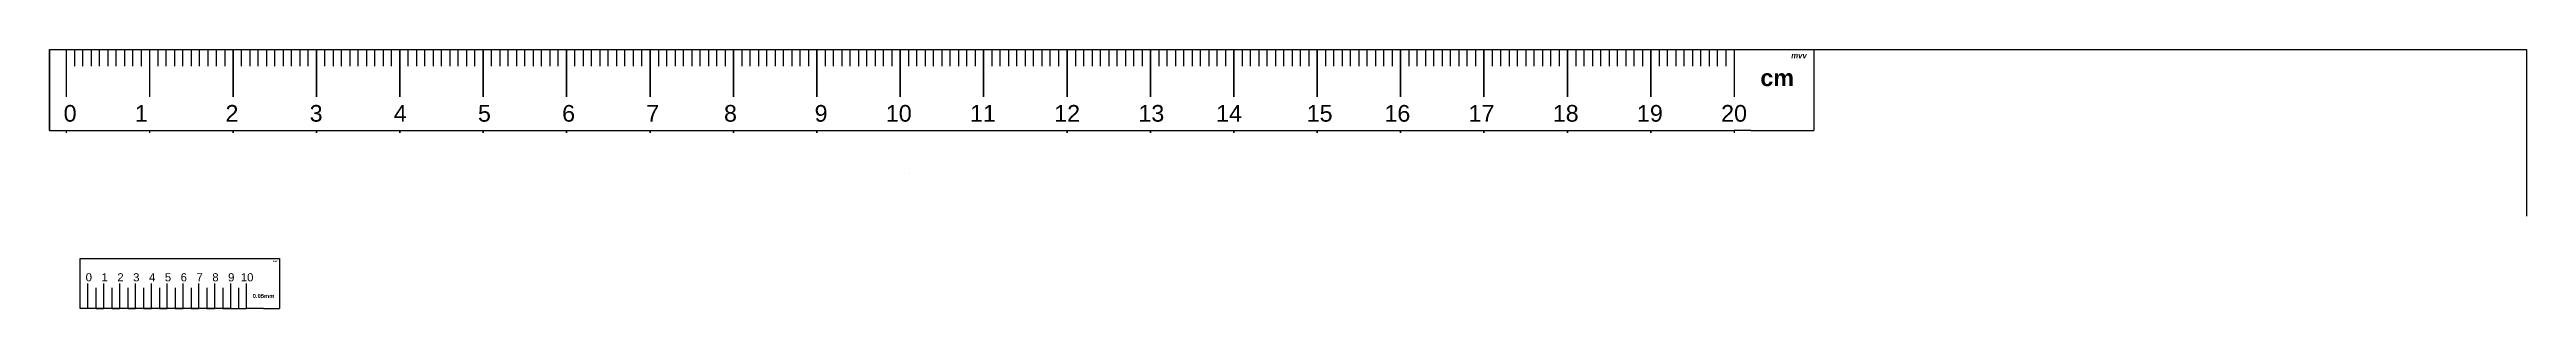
# Model space of a CAD drawing. Header units: inches. Extents: x 12.3 to 42, y 7.5 to 10.6.
import ezdxf

# ---------------------------------------------------------------- set-up
doc = ezdxf.new("R2010")
doc.units = ezdxf.units.IN
doc.header["$MEASUREMENT"] = 0
doc.layers.get('0').update_dxf_attribs({"color": 40})
doc.styles.get("Standard").update_dxf_attribs({"font": 'Arial.ttf'})

msp = doc.modelspace()

# ---------------------------------------------------------------- linework, layer by layer
for p, q in [((12.277, 9.648), (12.277, 10.618)), ((12.277, 10.618), (12.477, 10.618)), ((12.277, 10.618), (12.277, 9.909)), ((12.277, 10.618), (12.277, 9.648)), ((12.277, 10.618), (12.277, 10.218)), ((12.277, 10.618), (12.277, 10.052)), ((12.277, 10.618), (41.977, 10.618)), ((12.477, 10.618), (32.477, 10.618)), ((12.477, 10.618), (13.477, 10.618)), ((12.477, 10.618), (12.477, 10.052)), ((12.477, 10.618), (30.477, 10.618)), ((12.477, 10.618), (12.577, 10.618)), ((12.577, 10.618), (12.577, 10.418)), ((12.677, 10.418), (12.677, 10.618)), ((12.677, 10.618), (12.777, 10.618)), ((12.777, 10.618), (12.777, 10.418)), ((12.877, 10.418), (12.877, 10.618)), ((12.877, 10.618), (12.977, 10.618)), ((12.977, 10.618), (12.977, 10.418)), ((13.077, 10.418), (13.077, 10.618)), ((13.077, 10.618), (13.177, 10.618)), ((13.177, 10.618), (13.177, 10.418)), ((13.277, 10.418), (13.277, 10.618)), ((13.277, 10.618), (13.377, 10.618)), ((13.377, 10.618), (13.377, 10.418)), ((13.477, 10.618), (14.477, 10.618)), ((13.477, 10.618), (13.577, 10.618)), ((13.577, 10.618), (13.577, 10.418)), ((13.677, 10.418), (13.677, 10.618)), ((13.677, 10.618), (13.777, 10.618)), ((13.777, 10.618), (13.777, 10.418)), ((13.877, 10.418), (13.877, 10.618)), ((13.877, 10.618), (13.977, 10.618)), ((13.977, 10.618), (13.977, 10.418)), ((14.077, 10.418), (14.077, 10.618)), ((14.077, 10.618), (14.177, 10.618)), ((14.177, 10.618), (14.177, 10.418)), ((14.277, 10.418), (14.277, 10.618)), ((14.277, 10.618), (14.377, 10.618)), ((14.377, 10.618), (14.377, 10.418)), ((14.477, 10.618), (14.477, 10.052)), ((14.477, 10.618), (15.477, 10.618)), ((14.477, 10.618), (14.477, 10.418)), ((14.477, 10.052), (14.477, 10.618)), ((14.577, 10.418), (14.577, 10.618)), ((14.677, 10.618), (14.677, 10.418)), ((14.777, 10.418), (14.777, 10.618)), ((14.877, 10.618), (14.877, 10.418)), ((14.977, 10.418), (14.977, 10.618)), ((15.077, 10.618), (15.077, 10.418)), ((15.177, 10.418), (15.177, 10.618)), ((15.277, 10.618), (15.277, 10.418)), ((15.377, 10.418), (15.377, 10.618)), ((15.477, 10.618), (15.477, 10.052)), ((15.477, 10.618), (16.477, 10.618)), ((15.477, 10.618), (15.477, 10.418)), ((15.477, 10.052), (15.477, 10.618)), ((15.577, 10.418), (15.577, 10.618)), ((15.677, 10.618), (15.677, 10.418)), ((15.777, 10.418), (15.777, 10.618)), ((15.877, 10.618), (15.877, 10.418)), ((15.977, 10.418), (15.977, 10.618)), ((16.077, 10.618), (16.077, 10.418)), ((16.177, 10.418), (16.177, 10.618)), ((16.277, 10.618), (16.277, 10.418)), ((16.377, 10.418), (16.377, 10.618)), ((16.477, 10.618), (16.477, 10.052)), ((16.477, 10.618), (17.477, 10.618)), ((16.477, 10.618), (16.477, 10.418)), ((16.477, 10.052), (16.477, 10.618)), ((16.577, 10.418), (16.577, 10.618)), ((16.677, 10.618), (16.677, 10.418)), ((16.777, 10.418), (16.777, 10.618)), ((16.877, 10.618), (16.877, 10.418)), ((16.977, 10.418), (16.977, 10.618)), ((17.077, 10.618), (17.077, 10.418)), ((17.177, 10.418), (17.177, 10.618)), ((17.277, 10.618), (17.277, 10.418)), ((17.377, 10.418), (17.377, 10.618)), ((17.477, 10.618), (17.477, 10.052)), ((17.477, 10.618), (18.477, 10.618)), ((17.477, 10.618), (17.477, 10.418)), ((17.477, 10.052), (17.477, 10.618)), ((17.577, 10.418), (17.577, 10.618)), ((17.677, 10.618), (17.677, 10.418)), ((17.777, 10.418), (17.777, 10.618)), ((17.877, 10.618), (17.877, 10.418)), ((17.977, 10.418), (17.977, 10.618)), ((18.077, 10.618), (18.077, 10.418)), ((18.177, 10.418), (18.177, 10.618)), ((18.277, 10.618), (18.277, 10.418)), ((18.377, 10.418), (18.377, 10.618)), ((18.477, 10.618), (18.477, 10.052)), ((18.477, 10.618), (19.477, 10.618)), ((18.477, 10.618), (18.477, 10.418)), ((18.477, 10.052), (18.477, 10.618)), ((18.577, 10.418), (18.577, 10.618)), ((18.677, 10.618), (18.677, 10.418)), ((18.777, 10.418), (18.777, 10.618)), ((18.877, 10.618), (18.877, 10.418)), ((18.977, 10.418), (18.977, 10.618)), ((19.077, 10.618), (19.077, 10.418)), ((19.177, 10.418), (19.177, 10.618)), ((19.277, 10.618), (19.277, 10.418)), ((19.377, 10.418), (19.377, 10.618)), ((19.477, 10.618), (19.477, 10.052)), ((19.477, 10.618), (20.477, 10.618)), ((19.477, 10.418), (19.477, 10.618)), ((19.477, 10.052), (19.477, 10.618)), ((19.577, 10.618), (19.577, 10.418)), ((19.677, 10.418), (19.677, 10.618)), ((19.777, 10.618), (19.777, 10.418)), ((19.877, 10.418), (19.877, 10.618)), ((19.977, 10.618), (19.977, 10.418)), ((20.077, 10.418), (20.077, 10.618)), ((20.177, 10.618), (20.177, 10.418)), ((20.277, 10.418), (20.277, 10.618)), ((20.277, 10.618), (20.377, 10.618)), ((20.377, 10.618), (20.377, 10.418)), ((20.477, 10.618), (20.477, 10.052)), ((20.477, 10.618), (21.477, 10.618)), ((20.477, 10.418), (20.477, 10.618)), ((20.477, 10.052), (20.477, 10.618)), ((20.577, 10.618), (20.577, 10.418)), ((20.677, 10.418), (20.677, 10.618)), ((20.777, 10.618), (20.777, 10.418)), ((20.877, 10.418), (20.877, 10.618)), ((20.977, 10.618), (20.977, 10.418)), ((21.077, 10.418), (21.077, 10.618)), ((21.177, 10.618), (21.177, 10.418)), ((21.277, 10.418), (21.277, 10.618)), ((21.277, 10.618), (21.377, 10.618)), ((21.377, 10.618), (21.377, 10.418)), ((21.477, 10.618), (21.477, 10.052)), ((21.477, 10.618), (22.477, 10.618)), ((21.477, 10.418), (21.477, 10.618)), ((21.477, 10.052), (21.477, 10.618)), ((21.577, 10.618), (21.577, 10.418)), ((21.677, 10.418), (21.677, 10.618)), ((21.777, 10.618), (21.777, 10.418)), ((21.877, 10.418), (21.877, 10.618)), ((21.977, 10.618), (21.977, 10.418)), ((22.077, 10.418), (22.077, 10.618)), ((22.177, 10.618), (22.177, 10.418)), ((22.277, 10.418), (22.277, 10.618)), ((22.277, 10.618), (22.377, 10.618)), ((22.377, 10.618), (22.377, 10.418)), ((22.477, 10.618), (22.477, 10.052)), ((22.477, 10.052), (22.477, 10.618)), ((22.477, 10.618), (23.477, 10.618)), ((22.477, 10.418), (22.477, 10.618)), ((22.577, 10.618), (22.577, 10.418)), ((22.677, 10.418), (22.677, 10.618)), ((22.777, 10.618), (22.777, 10.418)), ((22.877, 10.418), (22.877, 10.618)), ((22.977, 10.618), (22.977, 10.418)), ((23.077, 10.418), (23.077, 10.618)), ((23.177, 10.618), (23.177, 10.418)), ((23.277, 10.418), (23.277, 10.618)), ((23.277, 10.618), (23.377, 10.618)), ((23.377, 10.618), (23.377, 10.418)), ((23.477, 10.618), (23.477, 10.052)), ((23.477, 10.052), (23.477, 10.618)), ((23.477, 10.618), (24.477, 10.618)), ((23.477, 10.418), (23.477, 10.618)), ((23.577, 10.618), (23.577, 10.418)), ((23.677, 10.418), (23.677, 10.618)), ((23.777, 10.618), (23.777, 10.418)), ((23.877, 10.418), (23.877, 10.618)), ((23.977, 10.618), (23.977, 10.418)), ((24.077, 10.418), (24.077, 10.618)), ((24.177, 10.618), (24.177, 10.418)), ((24.277, 10.418), (24.277, 10.618)), ((24.277, 10.618), (24.377, 10.618)), ((24.377, 10.618), (24.377, 10.418)), ((24.477, 10.618), (24.477, 10.052)), ((24.477, 10.618), (25.477, 10.618)), ((24.477, 10.418), (24.477, 10.618)), ((24.477, 10.052), (24.477, 10.618)), ((24.577, 10.618), (24.577, 10.418)), ((24.677, 10.418), (24.677, 10.618)), ((24.777, 10.618), (24.777, 10.418)), ((24.877, 10.418), (24.877, 10.618)), ((24.977, 10.618), (24.977, 10.418)), ((25.077, 10.418), (25.077, 10.618)), ((25.177, 10.618), (25.177, 10.418)), ((25.277, 10.418), (25.277, 10.618)), ((25.277, 10.618), (25.377, 10.618)), ((25.377, 10.618), (25.377, 10.418)), ((25.477, 10.618), (25.477, 10.052)), ((25.477, 10.618), (26.477, 10.618)), ((25.477, 10.418), (25.477, 10.618)), ((25.477, 10.052), (25.477, 10.618)), ((25.577, 10.618), (25.577, 10.418)), ((25.677, 10.418), (25.677, 10.618)), ((25.777, 10.618), (25.777, 10.418)), ((25.877, 10.418), (25.877, 10.618)), ((25.977, 10.618), (25.977, 10.418)), ((26.077, 10.418), (26.077, 10.618)), ((26.177, 10.618), (26.177, 10.418)), ((26.277, 10.418), (26.277, 10.618)), ((26.277, 10.618), (26.377, 10.618)), ((26.377, 10.618), (26.377, 10.418)), ((26.477, 10.618), (26.477, 10.052)), ((26.477, 10.618), (27.477, 10.618)), ((26.477, 10.418), (26.477, 10.618)), ((26.477, 10.052), (26.477, 10.618)), ((26.577, 10.618), (26.577, 10.418)), ((26.677, 10.418), (26.677, 10.618)), ((26.777, 10.618), (26.777, 10.418)), ((26.877, 10.418), (26.877, 10.618)), ((26.977, 10.618), (26.977, 10.418)), ((27.077, 10.418), (27.077, 10.618)), ((27.177, 10.618), (27.177, 10.418)), ((27.277, 10.418), (27.277, 10.618)), ((27.277, 10.618), (27.377, 10.618)), ((27.377, 10.618), (27.377, 10.418)), ((27.477, 10.618), (27.477, 10.052)), ((27.477, 10.618), (28.477, 10.618)), ((27.477, 10.418), (27.477, 10.618)), ((27.477, 10.052), (27.477, 10.618)), ((27.577, 10.618), (27.577, 10.418)), ((27.677, 10.418), (27.677, 10.618)), ((27.777, 10.618), (27.777, 10.418)), ((27.877, 10.418), (27.877, 10.618)), ((27.977, 10.618), (27.977, 10.418)), ((28.077, 10.418), (28.077, 10.618)), ((28.177, 10.618), (28.177, 10.418)), ((28.277, 10.418), (28.277, 10.618)), ((28.277, 10.618), (28.377, 10.618)), ((28.377, 10.618), (28.377, 10.418)), ((28.477, 10.618), (28.477, 10.052)), ((28.477, 10.618), (29.477, 10.618)), ((28.477, 10.418), (28.477, 10.618)), ((28.477, 10.052), (28.477, 10.618)), ((28.577, 10.618), (28.577, 10.418)), ((28.677, 10.418), (28.677, 10.618)), ((28.777, 10.618), (28.777, 10.418)), ((28.877, 10.418), (28.877, 10.618)), ((28.977, 10.618), (28.977, 10.418)), ((29.077, 10.418), (29.077, 10.618)), ((29.177, 10.618), (29.177, 10.418)), ((29.277, 10.418), (29.277, 10.618)), ((29.277, 10.618), (29.377, 10.618)), ((29.377, 10.618), (29.377, 10.418)), ((29.477, 10.618), (29.477, 10.052)), ((29.477, 10.618), (30.477, 10.618)), ((29.477, 10.418), (29.477, 10.618)), ((29.477, 10.052), (29.477, 10.618)), ((29.577, 10.618), (29.577, 10.418)), ((29.677, 10.418), (29.677, 10.618)), ((29.777, 10.618), (29.777, 10.418)), ((29.877, 10.418), (29.877, 10.618)), ((29.977, 10.618), (29.977, 10.418)), ((30.077, 10.418), (30.077, 10.618)), ((30.177, 10.618), (30.177, 10.418)), ((30.277, 10.418), (30.277, 10.618)), ((30.277, 10.618), (30.377, 10.618)), ((30.377, 10.618), (30.377, 10.418)), ((30.477, 10.618), (30.477, 10.052)), ((30.477, 10.618), (31.477, 10.618)), ((30.477, 10.418), (30.477, 10.618)), ((30.477, 10.052), (30.477, 10.618)), ((30.577, 10.618), (30.577, 10.418)), ((30.677, 10.418), (30.677, 10.618)), ((30.777, 10.618), (30.777, 10.418)), ((30.877, 10.418), (30.877, 10.618)), ((30.977, 10.618), (30.977, 10.418)), ((31.077, 10.418), (31.077, 10.618)), ((31.177, 10.618), (31.177, 10.418)), ((31.277, 10.418), (31.277, 10.618)), ((31.277, 10.618), (31.377, 10.618)), ((31.377, 10.618), (31.377, 10.418)), ((31.477, 10.618), (31.477, 10.052)), ((31.477, 10.618), (32.477, 10.618)), ((31.477, 10.418), (31.477, 10.618)), ((31.477, 10.052), (31.477, 10.618)), ((31.577, 10.618), (31.577, 10.418)), ((31.677, 10.418), (31.677, 10.618)), ((31.777, 10.618), (31.777, 10.418)), ((31.877, 10.418), (31.877, 10.618)), ((31.977, 10.618), (31.977, 10.418)), ((32.077, 10.418), (32.077, 10.618)), ((32.177, 10.618), (32.177, 10.418)), ((32.277, 10.418), (32.277, 10.618)), ((32.277, 10.618), (32.377, 10.618)), ((32.377, 10.618), (32.377, 10.418)), ((32.477, 10.618), (32.477, 10.052)), ((32.477, 10.618), (32.677, 10.618)), ((32.677, 10.618), (33.434, 10.618)), ((33.434, 10.618), (33.434, 9.648)), ((41.977, 10.618), (41.977, 8.618)), ((12.277, 9.648), (32.477, 9.648)), ((12.477, 9.648), (12.477, 9.618)), ((14.477, 9.618), (14.477, 9.648)), ((14.477, 9.648), (14.477, 9.618)), ((15.477, 9.618), (15.477, 9.648)), ((15.477, 9.648), (15.477, 9.618)), ((16.477, 9.618), (16.477, 9.648)), ((16.477, 9.648), (16.477, 9.618)), ((17.477, 9.618), (17.477, 9.648)), ((17.477, 9.648), (17.477, 9.618)), ((18.477, 9.618), (18.477, 9.648)), ((18.477, 9.648), (18.477, 9.618)), ((19.477, 9.618), (19.477, 9.648)), ((19.477, 9.648), (19.477, 9.618)), ((20.477, 9.618), (20.477, 9.648)), ((20.477, 9.648), (20.477, 9.618)), ((21.477, 9.618), (21.477, 9.648)), ((21.477, 9.648), (21.477, 9.618)), ((24.477, 9.618), (24.477, 9.648)), ((24.477, 9.648), (24.477, 9.618)), ((25.477, 9.618), (25.477, 9.648)), ((25.477, 9.648), (25.477, 9.618)), ((26.477, 9.618), (26.477, 9.648)), ((26.477, 9.648), (26.477, 9.618)), ((27.477, 9.618), (27.477, 9.648)), ((27.477, 9.648), (27.477, 9.618)), ((28.477, 9.618), (28.477, 9.648)), ((28.477, 9.648), (28.477, 9.618)), ((29.477, 9.618), (29.477, 9.648)), ((29.477, 9.648), (29.477, 9.618)), ((30.477, 9.618), (30.477, 9.648)), ((30.477, 9.648), (30.477, 9.618)), ((31.477, 9.618), (31.477, 9.648)), ((31.477, 9.648), (31.477, 9.618)), ((32.477, 9.648), (32.477, 9.618)), ((32.677, 9.648), (32.477, 9.648)), ((32.677, 9.648), (33.434, 9.648)), ((22.584, 9.126), (22.584, 9.126)), ((12.643, 7.512), (12.643, 8.112)), ((12.643, 7.512), (12.643, 8.112)), ((12.643, 8.112), (14.843, 8.112)), ((14.843, 8.112), (15.033, 8.112)), ((15.033, 8.112), (15.033, 7.512)), ((12.643, 7.512), (12.643, 7.812)), ((12.643, 7.512), (12.643, 7.758)), ((12.738, 7.512), (12.738, 7.812)), ((12.834, 7.758), (12.834, 7.512)), ((12.929, 7.512), (12.929, 7.812)), ((13.024, 7.758), (13.024, 7.512)), ((13.119, 7.512), (13.119, 7.812)), ((13.214, 7.758), (13.214, 7.512)), ((13.309, 7.512), (13.309, 7.812)), ((13.404, 7.758), (13.404, 7.512)), ((13.499, 7.512), (13.499, 7.812)), ((13.594, 7.758), (13.594, 7.512)), ((13.689, 7.512), (13.689, 7.812)), ((13.784, 7.758), (13.784, 7.512)), ((13.879, 7.512), (13.879, 7.812)), ((13.974, 7.758), (13.974, 7.512)), ((14.069, 7.512), (14.069, 7.812)), ((14.164, 7.758), (14.164, 7.512)), ((14.259, 7.512), (14.259, 7.812)), ((14.354, 7.758), (14.354, 7.512)), ((14.449, 7.512), (14.449, 7.812)), ((14.544, 7.758), (14.544, 7.512)), ((14.639, 7.512), (14.64, 7.812)), ((14.449, 7.512), (12.643, 7.512)), ((12.643, 7.512), (12.643, 7.512)), ((12.834, 7.512), (12.929, 7.512)), ((13.024, 7.512), (13.119, 7.512)), ((13.214, 7.512), (13.309, 7.512)), ((13.404, 7.512), (13.499, 7.512)), ((13.594, 7.512), (13.689, 7.512)), ((13.784, 7.512), (13.879, 7.512)), ((13.974, 7.512), (14.069, 7.512)), ((14.164, 7.512), (14.259, 7.512)), ((14.354, 7.512), (14.449, 7.512)), ((14.449, 7.512), (14.544, 7.512)), ((14.544, 7.512), (14.639, 7.512)), ((14.843, 7.512), (14.639, 7.512)), ((14.843, 7.512), (15.033, 7.512))]:
    msp.add_line(p, q)
for points in [[(12.477, 10.618), (13.477, 10.618), (13.477, 10.052)], [(13.477, 9.648), (13.477, 9.618)]]:
    msp.add_lwpolyline(points)

# ---------------------------------------------------------------- texts
for s, width, gutter_width, insert, char_height, attachment_point in [('\\A1;{\\fBodoni Ornaments|b1|i1|c2|p0;mvv}', 0.8123, 3.482, (33.161, 10.512), 0.06965, 7), ('{\\fArial|b1|i0|c0|p34;cm}', 0.48292, 1, (32.791, 10.177), 0.2, 7), ('0         1            2           3           4           5           6           7          8            9         10         11         12         13        14          15        16         17         18         19         20', 20.39938, 1, (12.446, 9.75), 0.2, 7), ('\\A1;{\\fBodoni Ornaments|b1|i1|c2|p0;mvv}', 0.23325, 1, (14.954, 8.069), 0.02, 7), ('0   1   2   3   4   5   6   7   8   9  10 ', 2.00246, 0.489, (12.71, 7.935), 0.09777, 1), ('{\\fArial|b1|i0|c0|p34;0.05mm}', 0.24542, 1, (14.713, 7.687), 0.05, 1)]:
    msp.add_mtext_dynamic_manual_height_columns(s, width=width, gutter_width=gutter_width, heights=[0], dxfattribs=dict(insert=insert, char_height=char_height, attachment_point=attachment_point))

doc.saveas('drawing.dxf')
